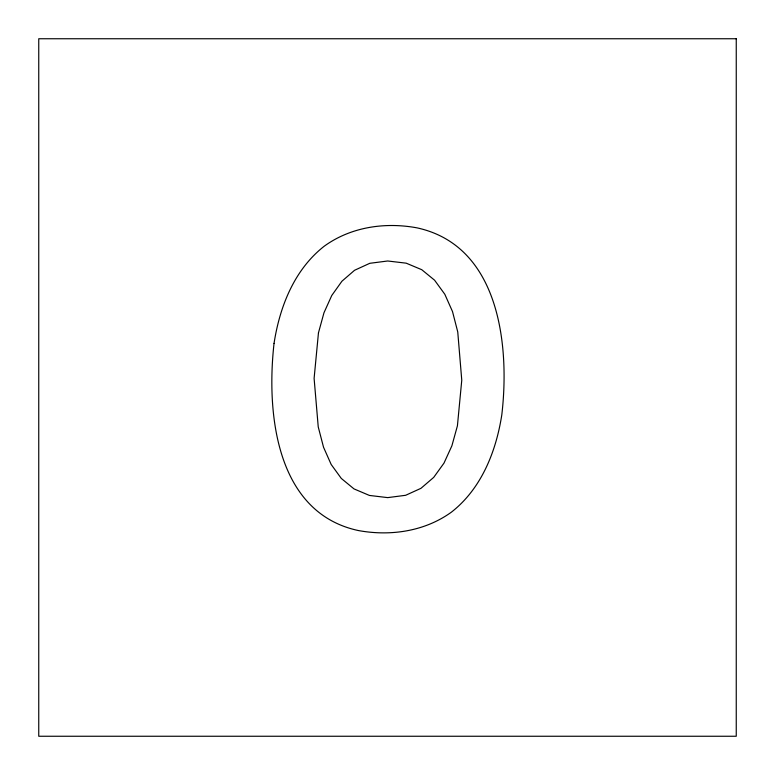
<?xml version="1.0" encoding="UTF-8"?>
<svg xmlns="http://www.w3.org/2000/svg" width="775" height="775" viewBox="0 0 775 775"><rect width="100%" height="100%" fill="white"/><g stroke="black" fill="none" stroke-linecap="round" stroke-linejoin="round"><path stroke-width="1.16" d="M274.04 343.422C266.29 412.348 275.6 512.837 358.389 530.546C390.387 536.426 424.71 531.456 451.447 512.12C481.449 488.637 496.087 451.525 501.803 414.838C509.902 345.669 499.604 245.82 417.028 227.86C385.097 221.941 350.813 226.891 324.163 246.256C294.219 269.71 279.678 306.793 274.04 343.422M318.457 332.872L314.108 378.384L318.234 426.88L323.533 447.233L331.187 464.487L341.3 478.437L354.001 488.899L369.423 495.438L387.703 497.618L405.645 495.293L420.951 488.327L433.709 477.381L443.998 463.111L451.883 445.828L457.415 425.843L461.764 380.215L457.754 331.952L452.513 311.579L444.802 294.238L434.572 280.192L421.755 269.7L406.197 263.171L387.703 260.991L369.791 263.306L354.572 270.272L341.93 281.218L331.758 295.498L323.96 312.809L318.457 332.872M736.25 38.75L38.75 38.75L38.75 736.25L736.25 736.25L736.25 38.75"/></g></svg>
